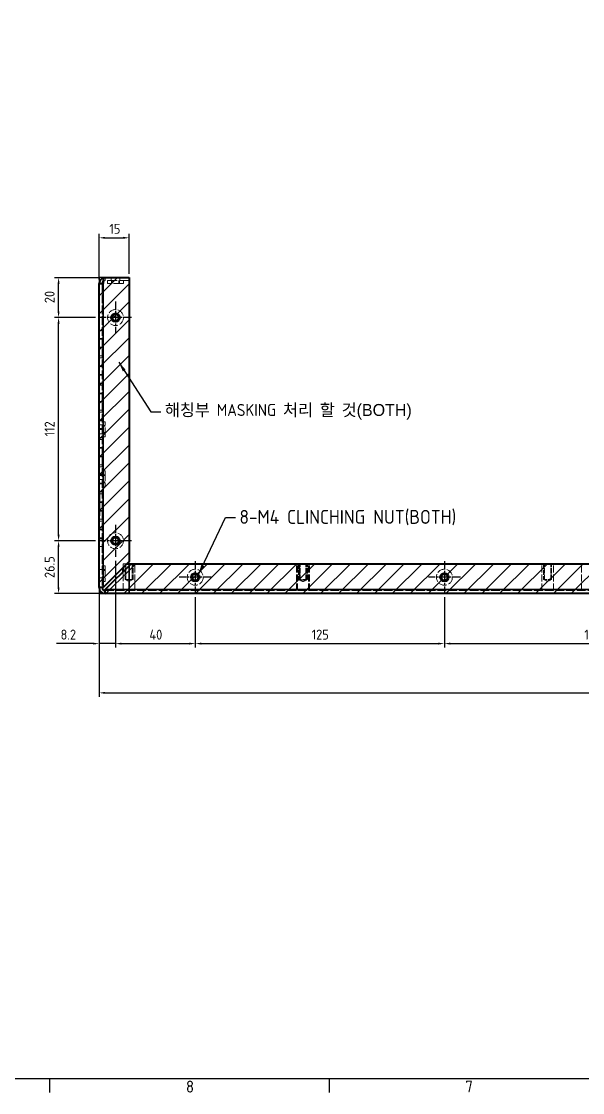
# Model space of a CAD drawing. Header units: millimetres. Extents: x 0 to 1682, y 0 to 1188.
# Drawn here: x 546 to 828, y 33 to 571 of the extents above; entities that cross this region are included whole.
import ezdxf

# ---------------------------------------------------------------- set-up
doc = ezdxf.new("R2010")
doc.units = ezdxf.units.MM
doc.header["$LTSCALE"] = 2
doc.linetypes.add('CHAIN', pattern=[0.3543, 0.2362, -0.0295, 0.0591, -0.0295])
doc.linetypes.add('DASHED', pattern=[0.2067, 0.1654, -0.0413])
doc.layers.get('0').update_dxf_attribs({"color": 3, "lineweight": 25})
for name, color, linetype, lineweight in [('가려진 것(ISO)', 2, 'DASHED', 18), ('가려진 좁은 것(ISO)', 2, 'DASHED', 18), ('가시적인 것(ISO)', 3, 'Continuous', 40), ('가시적인 좁은 것(ISO)', 3, 'Continuous', 35), ('경계(ISO)', 7, 'Continuous', 25), ('기호(ISO)', 5, 'Continuous', 25), ('스케치 형상(ISO)', 3, 'Continuous', 25), ('중심 표식(ISO)', 1, 'Continuous', 25), ('치수(ISO)', 2, 'Continuous', 25), ('해치(ISO)', 7, 'Continuous', 18)]:
    doc.layers.add(name, color=color, linetype=linetype, lineweight=lineweight)
doc.styles.add('문자 텍스트_M2B', font='isocp.shx')
doc.styles.add('치수 텍스트_PSTEK_POSCO', font='isocp.shx')
doc.dimstyles.new('치수_PSTEK_POSCO', dxfattribs={"dimscale": 2, "dimtxt": 2.5, "dimasz": 1.5, "dimexe": 1, "dimexo": 1, "dimgap": 1, "dimtad": 1, "dimrnd": 1e-08, "dimdsep": 46, "dimtxsty": '치수 텍스트_PSTEK_POSCO', "dimcen": 0.09, "dimdle": 10, "dimclrd": 7, "dimclre": 7, "dimclrt": 2, "dimadec": 1, "dimazin": 2, "dimtfac": 1, "dimtmove": 0, "dimatfit": 3, "dimfxl": 0, "dimtolj": 1, "dimlwd": -1, "dimlwe": -1, "dimarcsym": 0})
doc.dimstyles.new('치수_PSTEK_POSCO$7', dxfattribs={"dimscale": 2, "dimtxt": 2.5, "dimasz": 2.5, "dimexe": 1, "dimexo": 1, "dimgap": 1, "dimtad": 1, "dimrnd": 1e-08, "dimdsep": 46, "dimtxsty": '치수 텍스트_PSTEK_POSCO', "dimcen": 0.09, "dimdle": 10, "dimclrd": 7, "dimclre": 7, "dimclrt": 2, "dimadec": 1, "dimazin": 2, "dimtfac": 1, "dimtmove": 0, "dimatfit": 3, "dimfxl": 0, "dimtolj": 1, "dimlwd": -1, "dimlwe": -1, "dimarcsym": 0})
pattern_1 = [(45, (0, 0), (-4.490128, 4.490128), [])]

# ---------------------------------------------------------------- blocks, each defined once
blk = doc.blocks.new('경계 Default Border')
at = {"layer": '경계(ISO)'}
for p, q in [((280.33, 20), (280.33, 16.6)), ((350.42, 20), (350.42, 16.6))]:
    blk.add_line(p, q, dxfattribs=at)
at = {"layer": '경계(ISO)', "flags": 128}
blk.add_lwpolyline([(20, 20), (20, 574), (821, 574), (821, 20), (20, 20)], dxfattribs=at)
at = {"layer": '경계(ISO)', "color": 2, "char_height": 3, "attachment_point": 7, "style": '문자 텍스트_M2B'}
for s, insert in [('8', (314.52, 16.57)), ('7', (384.6, 16.59))]:
    blk.add_mtext(s, dxfattribs=dict(at, insert=insert))
blk = doc.blocks.new('*D42')
at = {"layer": 'Defpoints', "color": 0, "transparency": 16777216}
for p in [(565.14, 310.01), (585.69, 310.01), (588.49, 283.51)]:
    blk.add_point(p, dxfattribs=at)
at = {"layer": '치수(ISO)', "color": 7, "transparency": 16777216}
for p, q in [((583.69, 310.01), (563.14, 310.01)), ((565.14, 286.51), (565.14, 307.01)), ((586.49, 283.51), (563.14, 283.51))]:
    blk.add_line(p, q, dxfattribs=at)
for points in [[(564.64, 307.01), (565.64, 307.01), (565.14, 310.01)], [(564.64, 286.51), (565.64, 286.51), (565.14, 283.51)]]:
    blk.add_solid(points, dxfattribs=at)
at = {"layer": '치수(ISO)', "color": 2, "transparency": 16777216, "insert": (560.64, 291.32), "char_height": 5, "attachment_point": 4, "rotation": 90, "style": '치수 텍스트_PSTEK_POSCO'}
blk.add_mtext('\\A1;26.5', dxfattribs=at)
blk = doc.blocks.new('*D43')
at = {"layer": 'Defpoints', "color": 0, "transparency": 16777216}
for p in [(565.14, 422.01), (585.69, 422.01), (585.69, 310.01)]:
    blk.add_point(p, dxfattribs=at)
at = {"layer": '치수(ISO)', "color": 7, "transparency": 16777216}
for p, q in [((583.69, 422.01), (563.14, 422.01)), ((565.14, 313.01), (565.14, 419.01)), ((583.69, 310.01), (563.14, 310.01))]:
    blk.add_line(p, q, dxfattribs=at)
for points in [[(564.64, 419.01), (565.64, 419.01), (565.14, 422.01)], [(564.64, 313.01), (565.64, 313.01), (565.14, 310.01)]]:
    blk.add_solid(points, dxfattribs=at)
at = {"layer": '치수(ISO)', "color": 2, "transparency": 16777216, "insert": (560.64, 362.38), "char_height": 5, "attachment_point": 4, "rotation": 90, "style": '치수 텍스트_PSTEK_POSCO'}
blk.add_mtext('\\A1;112', dxfattribs=at)
blk = doc.blocks.new('*D44')
at = {"layer": 'Defpoints', "color": 0, "transparency": 16777216}
for p in [(565.14, 442.01), (587.49, 442.01), (585.69, 422.01)]:
    blk.add_point(p, dxfattribs=at)
at = {"layer": '치수(ISO)', "color": 7, "transparency": 16777216}
for p, q in [((585.49, 442.01), (563.14, 442.01)), ((565.14, 425.01), (565.14, 439.01)), ((583.69, 422.01), (563.14, 422.01))]:
    blk.add_line(p, q, dxfattribs=at)
for points in [[(564.64, 439.01), (565.64, 439.01), (565.14, 442.01)], [(564.64, 425.01), (565.64, 425.01), (565.14, 422.01)]]:
    blk.add_solid(points, dxfattribs=at)
at = {"layer": '치수(ISO)', "color": 2, "transparency": 16777216, "insert": (560.64, 429.22), "char_height": 5, "attachment_point": 4, "rotation": 90, "style": '치수 텍스트_PSTEK_POSCO'}
blk.add_mtext('\\A1;20', dxfattribs=at)
blk = doc.blocks.new('*D45')
at = {"layer": 'Defpoints', "color": 0, "transparency": 16777216}
for p in [(593.69, 302.01), (585.49, 286.51), (593.69, 258.41)]:
    blk.add_point(p, dxfattribs=at)
at = {"layer": '치수(ISO)', "color": 7, "transparency": 16777216}
for p, q in [((593.69, 300.01), (593.69, 256.41)), ((585.49, 284.51), (585.49, 256.41)), ((582.49, 258.41), (564.13, 258.41)), ((593.69, 258.41), (585.49, 258.41)), ((596.69, 258.41), (599.69, 258.41))]:
    blk.add_line(p, q, dxfattribs=at)
for points in [[(582.49, 258.91), (582.49, 257.91), (585.49, 258.41)], [(596.69, 258.91), (596.69, 257.91), (593.69, 258.41)]]:
    blk.add_solid(points, dxfattribs=at)
at = {"layer": '치수(ISO)', "color": 2, "transparency": 16777216, "insert": (566.13, 262.92), "char_height": 5, "attachment_point": 4, "style": '치수 텍스트_PSTEK_POSCO'}
blk.add_mtext('\\A1;8.2', dxfattribs=at)
blk = doc.blocks.new('*D46')
at = {"layer": 'Defpoints', "color": 0, "transparency": 16777216}
for p in [(593.69, 302.01), (633.69, 283.71), (633.69, 258.41)]:
    blk.add_point(p, dxfattribs=at)
at = {"layer": '치수(ISO)', "color": 7, "transparency": 16777216}
for p, q in [((593.69, 300.01), (593.69, 256.41)), ((633.69, 281.71), (633.69, 256.41)), ((596.69, 258.41), (630.69, 258.41))]:
    blk.add_line(p, q, dxfattribs=at)
for points in [[(596.69, 258.91), (596.69, 257.91), (593.69, 258.41)], [(630.69, 258.91), (630.69, 257.91), (633.69, 258.41)]]:
    blk.add_solid(points, dxfattribs=at)
at = {"layer": '치수(ISO)', "color": 2, "transparency": 16777216, "insert": (610.71, 262.91), "char_height": 5, "attachment_point": 4, "style": '치수 텍스트_PSTEK_POSCO'}
blk.add_mtext('\\A1;40', dxfattribs=at)
blk = doc.blocks.new('*D47')
at = {"layer": 'Defpoints', "color": 0, "transparency": 16777216}
for p in [(633.69, 283.71), (758.69, 283.71), (758.69, 258.41)]:
    blk.add_point(p, dxfattribs=at)
at = {"layer": '치수(ISO)', "color": 7, "transparency": 16777216}
for p, q in [((633.69, 281.71), (633.69, 256.41)), ((758.69, 281.71), (758.69, 256.41)), ((636.69, 258.41), (755.69, 258.41))]:
    blk.add_line(p, q, dxfattribs=at)
for points in [[(636.69, 258.91), (636.69, 257.91), (633.69, 258.41)], [(755.69, 258.91), (755.69, 257.91), (758.69, 258.41)]]:
    blk.add_solid(points, dxfattribs=at)
at = {"layer": '치수(ISO)', "color": 2, "transparency": 16777216, "insert": (692.1, 262.92), "char_height": 5, "attachment_point": 4, "style": '치수 텍스트_PSTEK_POSCO'}
blk.add_mtext('\\A1;125', dxfattribs=at)
blk = doc.blocks.new('*D48')
at = {"layer": 'Defpoints', "color": 0, "transparency": 16777216}
for p in [(758.69, 283.71), (912.29, 283.71), (912.29, 258.41)]:
    blk.add_point(p, dxfattribs=at)
at = {"layer": '치수(ISO)', "color": 7, "transparency": 16777216}
for p, q in [((758.69, 281.71), (758.69, 256.41)), ((912.29, 281.71), (912.29, 256.41)), ((761.69, 258.41), (909.29, 258.41))]:
    blk.add_line(p, q, dxfattribs=at)
for points in [[(761.69, 258.91), (761.69, 257.91), (758.69, 258.41)], [(909.29, 258.91), (909.29, 257.91), (912.29, 258.41)]]:
    blk.add_solid(points, dxfattribs=at)
at = {"layer": '치수(ISO)', "color": 2, "transparency": 16777216, "insert": (828.88, 262.91), "char_height": 5, "attachment_point": 4, "style": '치수 텍스트_PSTEK_POSCO'}
blk.add_mtext('\\A1;153.6', dxfattribs=at)
blk = doc.blocks.new('*D59')
at = {"layer": 'Defpoints', "color": 0, "transparency": 16777216}
for p in [(585.49, 286.51), (1085.49, 285.51), (1085.49, 233.71)]:
    blk.add_point(p, dxfattribs=at)
at = {"layer": '치수(ISO)', "color": 7, "transparency": 16777216}
for p, q in [((585.49, 284.51), (585.49, 231.71)), ((1085.49, 283.51), (1085.49, 231.71)), ((588.49, 233.71), (1082.49, 233.71))]:
    blk.add_line(p, q, dxfattribs=at)
for points in [[(588.49, 234.21), (588.49, 233.21), (585.49, 233.71)], [(1082.49, 234.21), (1082.49, 233.21), (1085.49, 233.71)]]:
    blk.add_solid(points, dxfattribs=at)
at = {"layer": '치수(ISO)', "color": 2, "transparency": 16777216, "insert": (830.99, 238.21), "char_height": 5, "attachment_point": 4, "style": '치수 텍스트_PSTEK_POSCO'}
blk.add_mtext('\\A1;500', dxfattribs=at)
blk = doc.blocks.new('*D65')
at = {"layer": 'Defpoints', "color": 0, "transparency": 16777216}
for p in [(600.49, 462.01), (600.49, 442.01), (585.49, 439.01)]:
    blk.add_point(p, dxfattribs=at)
at = {"layer": '치수(ISO)', "color": 7, "transparency": 16777216}
for p, q in [((585.49, 441.01), (585.49, 464.01)), ((600.49, 444.01), (600.49, 464.01)), ((588.49, 462.01), (597.49, 462.01))]:
    blk.add_line(p, q, dxfattribs=at)
for points in [[(588.49, 462.51), (588.49, 461.51), (585.49, 462.01)], [(597.49, 462.51), (597.49, 461.51), (600.49, 462.01)]]:
    blk.add_solid(points, dxfattribs=at)
at = {"layer": '치수(ISO)', "color": 2, "transparency": 16777216, "insert": (590.63, 466.51), "char_height": 5, "attachment_point": 4, "style": '치수 텍스트_PSTEK_POSCO'}
blk.add_mtext('\\A1;15', dxfattribs=at)

msp = doc.modelspace()

# ---------------------------------------------------------------- hatches: boundary and pattern name
at = {"layer": '해치(ISO)'}
h = msp.add_hatch(dxfattribs=at)
h.set_pattern_fill('ANSI31', color=1, scale=50.8, style=0)
h.set_pattern_definition(pattern_1)
h.paths.add_polyline_path([(585.4877, 310.2618), (586.9877, 310.2618), (586.9877, 291.4118), (585.4877, 291.4118), (585.4877, 283.5118), (600.4877, 283.5118), (600.4877, 442.0118), (585.4877, 442.0118)])
edge = h.paths.add_edge_path(flags=0)
edge.add_arc((593.6877, 310.0118), 1.621, 0, 360)
h = msp.add_hatch(dxfattribs=at)
h.set_pattern_fill('ANSI31', color=1, scale=50.8, style=0)
h.set_pattern_definition(pattern_1)
edge = h.paths.add_edge_path(flags=0)
edge.add_arc((758.6877, 291.7118), 1.621, 0, 360)
h.paths.add_polyline_path([(600.4877, 283.5118), (1070.4877, 283.5118), (1070.4877, 298.5118), (600.4877, 298.5118)])

# ---------------------------------------------------------------- linework, layer by layer
at = {"layer": '가려진 것(ISO)', "ltscale": 1.428422}
for p, q in [((591.5877, 440.5118), (591.5877, 442.0118)), ((595.7877, 440.5118), (595.7877, 442.0118)), ((589.6877, 440.5118), (589.6877, 439.0118)), ((591.6877, 440.5118), (591.6877, 439.0118)), ((592.0667, 440.5118), (592.0667, 439.0118)), ((595.3087, 440.5118), (595.3087, 439.0118)), ((595.6877, 439.0118), (595.6877, 440.5118)), ((597.6877, 440.5118), (597.6877, 439.0118)), ((585.4877, 415.4618), (586.9877, 415.4618)), ((585.4877, 411.4618), (586.9877, 411.4618)), ((585.4877, 411.1318), (586.9877, 411.1318)), ((585.4877, 407.1318), (586.9877, 407.1318)), ((586.9877, 406.8018), (585.4877, 406.8018)), ((586.9877, 402.8018), (585.4877, 402.8018)), ((586.9877, 401.8018), (585.4877, 401.8018)), ((586.9877, 397.8018), (585.4877, 397.8018)), ((585.4877, 397.4718), (586.9877, 397.4718)), ((585.4877, 393.4718), (586.9877, 393.4718)), ((586.9877, 393.1418), (585.4877, 393.1418)), ((586.9877, 389.1418), (585.4877, 389.1418)), ((586.9877, 388.1418), (585.4877, 388.1418)), ((586.9877, 384.1418), (585.4877, 384.1418)), ((585.4877, 383.8118), (586.9877, 383.8118)), ((585.4877, 379.8118), (586.9877, 379.8118)), ((586.9877, 379.4818), (585.4877, 379.4818)), ((586.9877, 375.4818), (585.4877, 375.4818)), ((586.9877, 374.4818), (585.4877, 374.4818)), ((586.9877, 370.4818), (585.4877, 370.4818)), ((585.4877, 370.1518), (586.9877, 370.1518)), ((586.9877, 368.1362), (585.4877, 368.1362)), ((586.9877, 366.2618), (585.4877, 366.2618)), ((585.4877, 366.1518), (586.9877, 366.1518)), ((586.9877, 365.8218), (585.4877, 365.8218)), ((588.4877, 369.6362), (586.9877, 369.6362)), ((588.4877, 367.8862), (586.9877, 367.8862)), ((586.9877, 367.5072), (588.4877, 367.5072)), ((586.9877, 363.6362), (585.4877, 363.6362)), ((586.9877, 361.8218), (585.4877, 361.8218)), ((586.9877, 360.8218), (585.4877, 360.8218)), ((586.9877, 364.2652), (588.4877, 364.2652)), ((586.9877, 363.8862), (588.4877, 363.8862)), ((588.4877, 362.1362), (586.9877, 362.1362)), ((586.9877, 356.8218), (585.4877, 356.8218)), ((585.4877, 356.4918), (586.9877, 356.4918)), ((585.4877, 352.4918), (586.9877, 352.4918)), ((586.9877, 352.1618), (585.4877, 352.1618)), ((586.9877, 348.1618), (585.4877, 348.1618)), ((586.9877, 347.1618), (585.4877, 347.1618)), ((586.9877, 345.1374), (588.4877, 345.1374)), ((586.9877, 343.3874), (585.4877, 343.3874)), ((586.9877, 343.1618), (585.4877, 343.1618)), ((585.4877, 342.8318), (586.9877, 342.8318)), ((586.9877, 340.7618), (585.4877, 340.7618)), ((586.9877, 338.8874), (585.4877, 338.8874)), ((585.4877, 338.8318), (586.9877, 338.8318)), ((588.4877, 343.1374), (586.9877, 343.1374)), ((586.9877, 342.7584), (588.4877, 342.7584)), ((586.9877, 339.5164), (588.4877, 339.5164)), ((586.9877, 339.1374), (588.4877, 339.1374)), ((586.9877, 338.5018), (585.4877, 338.5018)), ((586.9877, 334.5018), (585.4877, 334.5018)), ((586.9877, 333.5018), (585.4877, 333.5018)), ((586.9877, 337.1374), (588.4877, 337.1374)), ((586.9877, 329.5018), (585.4877, 329.5018)), ((585.4877, 329.1718), (586.9877, 329.1718)), ((585.4877, 325.1718), (586.9877, 325.1718)), ((586.9877, 324.8418), (585.4877, 324.8418)), ((586.9877, 320.8418), (585.4877, 320.8418)), ((586.9877, 319.8418), (585.4877, 319.8418)), ((586.9877, 316.7618), (585.4877, 316.7618)), ((586.9877, 315.8418), (585.4877, 315.8418)), ((585.4877, 315.5118), (586.9877, 315.5118)), ((585.4877, 311.5118), (586.9877, 311.5118)), ((586.9877, 311.1818), (585.4877, 311.1818)), ((586.9877, 310.2618), (585.4877, 310.2618)), ((586.9877, 307.1818), (585.4877, 307.1818)), ((586.9877, 295.6118), (585.4877, 295.6118)), ((586.9877, 297.5118), (588.4877, 297.5118)), ((586.9877, 291.4118), (585.4877, 291.4118)), ((588.4877, 295.5118), (586.9877, 295.5118)), ((586.9877, 295.1328), (588.4877, 295.1328)), ((586.9877, 291.8908), (588.4877, 291.8908)), ((586.9877, 291.5118), (588.4877, 291.5118)), ((586.9877, 289.5118), (588.4877, 289.5118))]:
    msp.add_line(p, q, dxfattribs=at)
at = {"layer": '가려진 것(ISO)', "ltscale": 13.174718}
msp.add_line((586.9877, 439.0118), (586.9877, 286.5118), dxfattribs=at)
at = {"layer": '가려진 것(ISO)', "ltscale": 14.513788}
msp.add_line((600.4877, 440.5118), (588.4877, 440.5118), dxfattribs=at)
at = {"layer": '가려진 것(ISO)', "ltscale": 15.198803}
for p, q in [((597.6877, 439.0118), (589.6877, 439.0118)), ((588.4877, 345.1374), (588.4877, 337.1374)), ((588.4877, 297.5118), (588.4877, 289.5118))]:
    msp.add_line(p, q, dxfattribs=at)
at = {"layer": '가려진 것(ISO)', "ltscale": 14.248878}
msp.add_line((588.4877, 362.1362), (588.4877, 369.6362), dxfattribs=at)
at = {"layer": '가려진 것(ISO)', "ltscale": 0.009423}
for p, q in [((585.4877, 334.2118), (585.4777, 334.2118)), ((585.4877, 332.1618), (585.4777, 332.1618)), ((585.4877, 328.8618), (585.4777, 328.8618)), ((585.4877, 328.1618), (585.4777, 328.1618)), ((585.4877, 327.3618), (585.4777, 327.3618)), ((585.4877, 326.6618), (585.4777, 326.6618)), ((585.4877, 325.8618), (585.4777, 325.8618)), ((585.4877, 325.1618), (585.4777, 325.1618)), ((585.4877, 322.8118), (585.4777, 322.8118))]:
    msp.add_line(p, q, dxfattribs=at)
at = {"layer": '가려진 것(ISO)', "ltscale": 3.379684}
msp.add_line((597.5377, 298.5118), (599.427, 298.5118), dxfattribs=at)
at = {"layer": '가려진 것(ISO)', "ltscale": 1.79921}
msp.add_line((597.5377, 296.6225), (597.5377, 298.5118), dxfattribs=at)
at = {"layer": '가려진 것(ISO)', "ltscale": 7.618686}
for p, q in [((598.4877, 298.5118), (598.4877, 290.5118)), ((598.8667, 290.5118), (598.8667, 298.5118)), ((602.1087, 290.5118), (602.1087, 298.5118)), ((602.4877, 290.5118), (602.4877, 298.5118)), ((685.4877, 298.5118), (685.4877, 290.5118)), ((685.8667, 290.5118), (685.8667, 298.5118)), ((685.9877, 298.5118), (685.9877, 290.5118)), ((686.3667, 290.5118), (686.3667, 298.5118)), ((689.1087, 290.5118), (689.1087, 298.5118)), ((689.4877, 290.5118), (689.4877, 298.5118)), ((689.6087, 290.5118), (689.6087, 298.5118)), ((689.9877, 290.5118), (689.9877, 298.5118)), ((808.4877, 298.5118), (808.4877, 290.5118)), ((808.8667, 290.5118), (808.8667, 298.5118)), ((812.1087, 290.5118), (812.1087, 298.5118)), ((812.4877, 290.5118), (812.4877, 298.5118))]:
    msp.add_line(p, q, dxfattribs=at)
at = {"layer": '가려진 것(ISO)', "ltscale": 10.885341}
for p, q in [((603.4377, 285.0118), (603.4377, 298.5118)), ((684.5377, 285.0118), (684.5377, 298.5118)), ((685.0377, 285.0118), (685.0377, 298.5118)), ((690.4377, 285.0118), (690.4377, 298.5118)), ((690.9377, 285.0118), (690.9377, 298.5118)), ((807.5377, 285.0118), (807.5377, 298.5118)), ((813.4377, 285.0118), (813.4377, 298.5118)), ((827.5377, 285.0118), (827.5377, 298.5118))]:
    msp.add_line(p, q, dxfattribs=at)
at = {"layer": '가려진 것(ISO)', "ltscale": 11.477189}
msp.add_line((597.5377, 285.0118), (597.5377, 294.5011), dxfattribs=at)
at = {"layer": '가려진 것(ISO)', "ltscale": 5.983681}
for p, q in [((602.4877, 290.5118), (598.4877, 290.5118)), ((689.4877, 290.5118), (685.4877, 290.5118)), ((812.4877, 290.5118), (808.4877, 290.5118))]:
    msp.add_line(p, q, dxfattribs=at)
at = {"layer": '가려진 것(ISO)', "ltscale": 1.800898}
for p, q in [((600.4877, 289.5378), (598.8667, 290.5118)), ((600.4877, 289.5378), (602.1087, 290.5118)), ((687.4877, 289.5378), (685.8667, 290.5118)), ((687.9877, 289.5378), (686.3667, 290.5118)), ((687.4877, 289.5378), (689.1087, 290.5118)), ((687.9877, 289.5378), (689.6087, 290.5118)), ((810.4877, 289.5378), (808.8667, 290.5118)), ((810.4877, 289.5378), (812.1087, 290.5118))]:
    msp.add_line(p, q, dxfattribs=at)
at = {"layer": '가려진 것(ISO)', "ltscale": 1.37649}
msp.add_line((689.9877, 290.5118), (689.4877, 290.5118), dxfattribs=at)
at = {"layer": '가려진 것(ISO)', "ltscale": 13.015081}
msp.add_line((588.4877, 285.0118), (1083.4877, 285.0118), dxfattribs=at)
at = {"layer": '가려진 것(ISO)', "ltscale": 12.159042}
for centre in [(593.6877, 422.0118), (593.6877, 310.0118), (633.6877, 291.7118), (758.6877, 291.7118)]:
    msp.add_circle(centre, 4, dxfattribs=at)
at = {"layer": '가려진 것(ISO)', "ltscale": 0.970829}
msp.add_arc((588.4877, 439.0118), 3, 90, 109.471221, dxfattribs=at)
at = {"layer": '가려진 것(ISO)', "ltscale": 1.042332}
msp.add_arc((588.4877, 439.0118), 1.5, 90, 131.810315, dxfattribs=at)
at = {"layer": '가려진 좁은 것(ISO)', "ltscale": 1.428422}
msp.add_line((588.4877, 442.0118), (588.4877, 440.5118), dxfattribs=at)
at = {"layer": '가시적인 것(ISO)'}
for p, q in [((587.4877, 442.0118), (600.4877, 442.0118)), ((587.4877, 442.0118), (587.4877, 439.0118)), ((600.4877, 442.0118), (600.4877, 299.5725)), ((585.4877, 439.0118), (587.4877, 439.0118)), ((585.4877, 286.5118), (585.4877, 439.0118)), ((585.4777, 334.5118), (585.4777, 322.5118)), ((585.4877, 334.5118), (585.4777, 334.5118)), ((585.4877, 322.5118), (585.4777, 322.5118)), ((600.4877, 299.5725), (587.4877, 286.5725)), ((588.5484, 285.5118), (601.5484, 298.5118)), ((597.5377, 294.5011), (597.5377, 296.6225)), ((599.427, 298.5118), (601.5484, 298.5118)), ((601.5484, 298.5118), (1069.427, 298.5118)), ((1083.4877, 283.5118), (588.4877, 283.5118))]:
    msp.add_line(p, q, dxfattribs=at)
for centre, radius in [((593.6877, 422.0118), 2.1), ((593.6877, 422.0118), 1.621), ((593.6877, 310.0118), 2.1), ((593.6877, 310.0118), 1.621), ((633.6877, 291.7118), 2.1), ((633.6877, 291.7118), 1.621), ((758.6877, 291.7118), 2.1), ((758.6877, 291.7118), 1.621)]:
    msp.add_circle(centre, radius, dxfattribs=at)
for centre, radius, start, end in [((588.4877, 439.0118), 3, 109.471221, 180), ((588.4877, 439.0118), 1.5, 131.810315, 180), ((588.4877, 286.5118), 3, 180, 270), ((588.4877, 286.5118), 1.5, 180, 270)]:
    msp.add_arc(centre, radius, start, end, dxfattribs=at)
for points in [[(587.4877, 286.5725), (586.7027, 286.5573), (585.9413, 286.5422), (585.6404, 286.527), (585.5399, 286.5219), (585.4877, 286.5169), (585.4877, 286.5118)], [(588.4877, 283.5118), (588.5029, 283.5118), (588.518, 284.0202), (588.5332, 284.7452), (588.5382, 284.9875), (588.5433, 285.2496), (588.5484, 285.5118)]]:
    msp.add_open_spline(points, degree=3, knots=[0, 0, 0, 0, 1.17745307, 1.17745307, 1.17745307, 1.57079633, 1.57079633, 1.57079633, 1.57079633], dxfattribs=at)
for points in [[(586.9877, 286.5118), (586.4877, 286.5118), (585.9877, 286.5118), (585.4877, 286.5118)], [(586.9877, 286.5118), (586.9877, 286.532), (587.2259, 286.5522), (587.4877, 286.5725)], [(588.4877, 285.0118), (588.5079, 285.0118), (588.5281, 285.25), (588.5484, 285.5118)], [(588.4877, 283.5118), (588.4877, 284.0118), (588.4877, 284.5118), (588.4877, 285.0118)]]:
    msp.add_open_spline(points, degree=3, dxfattribs=at)
at = {"layer": '가시적인 좁은 것(ISO)'}
for p, q in [((587.4877, 439.0118), (587.4877, 286.5725)), ((588.5484, 285.5118), (1082.427, 285.5118))]:
    msp.add_line(p, q, dxfattribs=at)
for centre in [(593.6877, 422.0118), (593.6877, 310.0118), (633.6877, 291.7118), (758.6877, 291.7118)]:
    msp.add_arc(centre, 2, 280, 190, dxfattribs=at)
at = {"layer": '스케치 형상(ISO)'}
for p, q in [((600.4877, 442.0118), (585.4877, 442.0118)), ((585.4877, 442.0118), (585.4877, 283.5118)), ((600.4877, 283.5118), (600.4877, 442.0118)), ((1070.4877, 298.5118), (600.4877, 298.5118)), ((600.4877, 298.5118), (600.4877, 283.5118)), ((585.4877, 283.5118), (600.4877, 283.5118)), ((600.4877, 283.5118), (1070.4877, 283.5118))]:
    msp.add_line(p, q, dxfattribs=at)
at = {"layer": '중심 표식(ISO)', "linetype": 'CHAIN', "ltscale": 8.88956}
for p, q in [((593.6877, 430.0118), (593.6877, 414.0118)), ((601.6877, 422.0118), (585.6877, 422.0118)), ((593.6877, 318.0118), (593.6877, 302.0118)), ((601.6877, 310.0118), (585.6877, 310.0118)), ((633.6877, 299.7118), (633.6877, 283.7118)), ((758.6877, 299.7118), (758.6877, 283.7118)), ((641.6877, 291.7118), (625.6877, 291.7118)), ((766.6877, 291.7118), (750.6877, 291.7118))]:
    msp.add_line(p, q, dxfattribs=at)

# ---------------------------------------------------------------- block references
at = {"xscale": 2, "yscale": 2, "zscale": 2}
msp.add_blockref('경계 Default Border', (0, 0), dxfattribs=at)

# ---------------------------------------------------------------- texts
at = {"layer": '기호(ISO)', "color": 2, "attachment_point": 4, "style": '치수 텍스트_PSTEK_POSCO'}
for s, insert, char_height, width in [('{\\fSystem|b0|i0;\\H6.0000;해칭부\\fISOCP|b0|i0;\\H6.0000; MASKING \\fSystem|b0|i0;\\H6.0000;처리\\fISOCP|b0|i0;\\H6.0000; \\fSystem|b0|i0;\\H6.0000;할\\fISOCP|b0|i0;\\H6.0000; \\fSystem|b0|i0;\\H6.0000;것(BOTH)}', (618.4794, 374.7248), 6.0000002, 129.747967), ('{\\fISOCP|b0|i0;\\H7.0000;8-M4 CLINCHING NUT(BOTH)}', (655.8894, 321.6426), 7, 126.033373)]:
    msp.add_mtext(s, dxfattribs=dict(at, insert=insert, char_height=char_height, width=width))

# ---------------------------------------------------------------- dimensions: what is measured, and where the dimension line sits
at = {"layer": '치수(ISO)', "color": 7}
for base, p1, p2, picture, middle in [((600.4877, 462.0118), (585.4877, 439.0118), (600.4877, 442.0118), '*D65', (592.9877, 462.0118)), ((1085.4877, 233.7052), (585.4877, 286.5118), (1085.4877, 285.5118), '*D59', (835.4877, 233.7052))]:
    dim = msp.add_linear_dim(base=base, p1=p1, p2=p2, dimstyle='치수_PSTEK_POSCO', override={"dimdec": 2, "dimtp": 0, "dimtm": 0, "dimtdec": 2, "dimtofl": 0, "dimatfit": 1}, dxfattribs=at)
    dim.commit()
    dim.dimension.update_dxf_attribs({"geometry": picture, "text_midpoint": middle, "dimtype": 160})
for base, p1, p2, angle, override, picture, middle in [((565.141, 442.0118), (585.6877, 422.0118), (587.4877, 442.0118), 90, {"dimdec": 2, "dimtp": 0, "dimtm": 0, "dimtdec": 2, "dimtofl": 0, "dimatfit": 1}, '*D44', (565.141, 432.0318)), ((565.141, 422.0118), (585.6877, 310.0118), (585.6877, 422.0118), 90, {"dimdec": 2, "dimtp": 0, "dimtm": 0, "dimtdec": 2, "dimtofl": 0, "dimatfit": 1}, '*D43', (565.141, 366.0318)), ((565.141, 310.0118), (588.4877, 283.5118), (585.6877, 310.0118), 90, {"dimdec": 2, "dimtp": 0, "dimtm": 0, "dimtdec": 2, "dimtofl": 0, "dimatfit": 1}, '*D42', (565.141, 296.7418)), ((593.6877, 258.4149), (585.4877, 286.5118), (593.6877, 302.0118), 180, {"dimdec": 2, "dimtp": 0, "dimtm": 0, "dimtdec": 2, "dimtofl": 1, "dimatfit": 1}, '*D45', (569.7828, 258.4149)), ((633.6877, 258.4149), (593.6877, 302.0118), (633.6877, 283.7118), 180, {"dimdec": 2, "dimtp": 0, "dimtm": 0, "dimtdec": 2, "dimtofl": 0, "dimatfit": 1}, '*D46', (613.7077, 258.4149)), ((758.6877, 258.4149), (633.6877, 283.7118), (758.6877, 283.7118), 180, {"dimdec": 2, "dimtp": 0, "dimtm": 0, "dimtdec": 2, "dimtofl": 0, "dimatfit": 1}, '*D47', (696.2077, 258.4149)), ((912.2877, 258.4149), (758.6877, 283.7118), (912.2877, 283.7118), 180, {"dimdec": 2, "dimtp": 0, "dimtm": 0, "dimtdec": 2, "dimtofl": 0, "dimatfit": 1}, '*D48', (835.5077, 258.4149))]:
    dim = msp.add_linear_dim(base=base, p1=p1, p2=p2, angle=angle, dimstyle='치수_PSTEK_POSCO', override=override, dxfattribs=at)
    dim.commit()
    dim.dimension.update_dxf_attribs({"geometry": picture, "text_midpoint": middle, "dimtype": 160})

# ---------------------------------------------------------------- leaders
at = {"layer": '기호(ISO)', "color": 7, "annotation_type": 0, "has_hookline": 1, "hookline_direction": 0}
for points, text_width in [([(595.3469, 399.5838), (611.4794, 374.7248), (616.4794, 374.7248)], 101.3208), ([(635.3213, 293.0314), (648.8894, 321.6426), (653.8894, 321.6426)], 123.8478)]:
    msp.add_leader(points, dimstyle='치수_PSTEK_POSCO$7', override={"dimtad": 0}, dxfattribs=dict(at, text_width=text_width))

doc.saveas('drawing.dxf')
